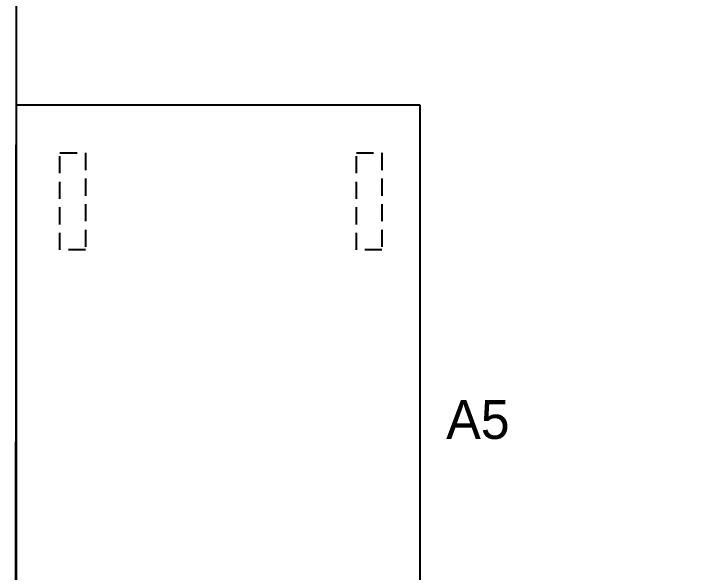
# Model space of a CAD drawing. Header units: millimetres. Extents: x 7703 to 14147, y -5820 to 95.
# Drawn here: x 10678.3 to 10832.7, y -3334 to -3209.5 of the extents above; entities that cross this region are included whole.
import ezdxf
from ezdxf.enums import TextEntityAlignment as Align

# ---------------------------------------------------------------- set-up
doc = ezdxf.new("R2010")
doc.units = ezdxf.units.MM
doc.linetypes.add('DASHED', pattern=[19.05, 12.7, -6.35])
for name, color, linetype in [('Kıtc-002 Çizgi', 7, 'Continuous'), ('Layer1', 1, 'Continuous'), ('Layer2', 4, 'Continuous')]:
    doc.layers.add(name, color=color, linetype=linetype)
doc.layers.add('Layer5', color=33, linetype='Continuous', lineweight=15)
doc.styles.get("Standard").update_dxf_attribs({"font": 'stylu.ttf', "height": 10})
doc.styles.add('TAKSİM', font='GOTHIC.TTF', dxfattribs={"height": 20})

# ---------------------------------------------------------------- blocks, each defined once
blk = doc.blocks.new('A$C07A57F0C')
at = {"layer": 'Kıtc-002 Çizgi', "color": 4}
for p, q in [((0, 0), (0, 900)), ((0, 900), (2200, 900)), ((2200, 900), (2200, 0)), ((2200, 0), (0, 0))]:
    blk.add_line(p, q, dxfattribs=at)
at = {"layer": 'Layer2', "linetype": 'DASHED', "ltscale": 3}
for p, q in [((1876, 745.8), (1876, 802.8)), ((1876, 802.8), (2092.4, 802.8)), ((2092.4, 802.8), (2092.4, 745.8)), ((2092.4, 745.8), (1876, 745.8))]:
    blk.add_line(p, q, dxfattribs=at)
for points in [[(331, 803.5), (331, 746.5), (114.5, 746.5), (114.5, 803.5)], [(323.8, 139.7), (323.8, 82.6), (107.4, 82.6), (107.4, 139.7)], [(2092.4, 141.6), (2092.4, 84.6), (1876, 84.6), (1876, 141.6)]]:
    blk.add_lwpolyline(points, close=True, dxfattribs=at)
at = {"layer": 'Layer5', "insert": (206.6, 661.1), "char_height": 100, "attachment_point": 2}
blk.add_mtext_dynamic_manual_height_columns('\\pi22.05;{\\fTimes New Roman|b0|i0|c162|p18;90x220 cm \\PAlt Raflı Üstü Mermer Paslanmaz Tezgah}', width=101.834, gutter_width=50, heights=[0], dxfattribs=at)

msp = doc.modelspace()

# ---------------------------------------------------------------- linework, layer by layer
at = {"layer": 'Kıtc-002 Çizgi'}
msp.add_line((10678.27, -3751.74), (10678.96, -3116.72), dxfattribs=at)

# ---------------------------------------------------------------- block references
at = {"layer": 'Layer1', "xscale": 0.09999999999854481, "yscale": 0.09999999999854481, "zscale": 0.09999999999854481, "rotation": 89.99999999999999}
msp.add_blockref('A$C07A57F0C', (10768.84, -3449.76), dxfattribs=at)

# ---------------------------------------------------------------- texts
at = {"style": 'TAKSİM'}
msp.add_text('A5', height=8.64, dxfattribs=at).set_placement((10781.79, -3304.29), align=Align.CENTER)

doc.saveas('drawing.dxf')
